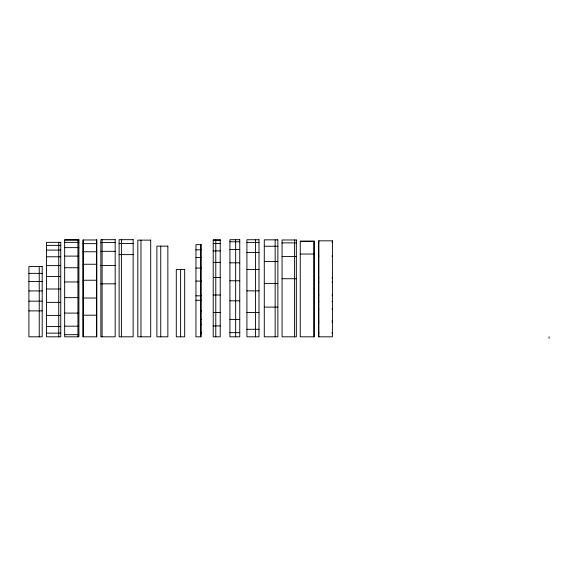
<?xml version="1.0" encoding="UTF-8"?>
<svg xmlns="http://www.w3.org/2000/svg" width="578" height="578" viewBox="0 0 578 578"><rect width="100%" height="100%" fill="white"/><g stroke="black" fill="none" stroke-linecap="round" stroke-linejoin="round"><path stroke-width="0.87" d="M64.657 239.957L78.897 239.957M213.217 240.145L220.225 240.145M300.257 241.337L314.367 241.337M229.921 241.777L239.762 241.777M318.449 242.182L318.89 242.182M331.974 242.182L332.415 242.182M64.657 242.355L78.897 242.355M246.914 242.399L259.002 242.399M100.861 242.572L115.174 242.572M282.057 242.876L296.341 242.876M83.03 243.641L96.764 243.641M119.119 243.54L133.142 243.54M213.217 243.576L220.225 243.576M46.565 245.375L60.755 245.375M264.283 246.25L277.874 246.25M64.657 247.637L78.897 247.637M229.921 249.465L239.762 249.465M195.956 249.833L201.252 249.833M46.565 250.086L60.755 250.086M213.217 250.903L220.225 250.903M100.861 251.322L115.174 251.322M83.03 251.77L96.764 251.77M246.914 252.557L259.002 252.557M300.257 254.045L314.367 254.045M119.119 254.616L133.142 254.616M64.657 256.112L78.897 256.112M318.449 256.141L318.89 256.141M331.974 256.141L332.415 256.141M282.057 256.581L296.341 256.581M46.565 256.776L60.755 256.776M195.956 257.571L201.252 257.571M264.283 261.574L277.874 261.574M213.217 262.376L220.225 262.376M229.921 262.824L239.762 262.824M83.03 264.254L96.764 264.254M46.565 265.605L60.755 265.605M100.861 265.562L115.174 265.562M64.657 267.737L78.897 267.737M195.956 268.062L201.252 268.062M246.914 269.521L259.002 269.521M28.9 273.365L42.18 273.365M46.565 276.479L60.755 276.479M213.217 277.527L220.225 277.527M318.449 277.91L318.89 277.91M331.974 277.91L332.415 277.91M282.057 278.726L296.341 278.726M83.03 280.236L96.764 280.236M229.921 280.756L239.762 280.756M195.956 281.081L201.252 281.081M28.9 281.537L42.18 281.537M64.657 281.956L78.897 281.956M318.449 282.042L318.89 282.042M331.974 282.042L332.415 282.042M264.283 283.408L277.874 283.408M100.861 283.827L115.174 283.827M46.565 289L60.755 289M28.9 290.922L42.18 290.922M246.914 290.85L259.002 290.85M213.217 294.997L220.225 294.997M318.449 295.062L318.89 295.062M331.974 295.062L332.415 295.062M195.956 295.828L201.252 295.828M64.657 297.641L78.897 297.641M83.03 298.031L96.764 298.031M195.956 300.278L201.252 300.278M229.921 300.82L239.762 300.82M28.9 301.16L42.18 301.16M318.449 301.369L318.89 301.369M331.974 301.369L332.415 301.369M46.565 302.366L60.755 302.366M264.283 307.128L277.874 307.128M318.449 309.093L318.89 309.093M331.974 309.093L332.415 309.093M28.9 310.877L42.18 310.877M200.479 310.899L201.252 310.899M213.217 312.517L220.225 312.517M246.914 312.452L259.002 312.452M64.657 313.095L78.897 313.095M83.03 315.198L96.764 315.198M46.565 315.4L60.755 315.4M200.479 319.475L201.252 319.475M229.921 319.468L239.762 319.468M318.449 321.021L318.89 321.021M331.974 321.021L332.415 321.021M318.449 322.358L318.89 322.358M331.974 322.358L332.415 322.358M200.479 324.28L201.252 324.28M213.217 325.92L220.225 325.92M64.657 326.194L78.897 326.194M46.565 326.584L60.755 326.584M246.914 329.301L259.002 329.301M200.479 332.148L201.252 332.148M318.449 332.451L318.89 332.451M331.974 332.451L332.415 332.451M229.921 332.646L239.762 332.646M46.565 333.138L60.755 333.138M318.449 333.246L318.89 333.246M331.974 333.246L332.415 333.246M200.479 333.658L201.252 333.658M64.657 334.676L78.897 334.676M549.1 336.815L549.1 338.325M318.89 240.838L318.89 336.815M313.702 241.337L313.702 336.815M294.592 239.978L294.592 242.666M294.592 242.876L294.592 336.815M275.164 239.841L275.164 246.127M275.164 246.25L275.164 283.076M275.164 283.408L275.164 336.815M255.49 239.733L255.49 336.815M235.658 239.697L235.658 241.496M235.658 241.777L235.658 336.815M215.782 240.145L215.782 250.751M215.782 250.903L215.782 336.815M200.479 244.66L200.479 336.815M180.618 269.536L180.618 336.815M160.749 246.141L160.749 336.815M140.974 240.137L140.974 336.815M121.402 239.675L121.402 243.273M121.402 243.54L121.402 336.815M102.111 239.675L102.111 336.815M96.605 239.978L96.605 336.815M83.181 239.978L83.181 336.815M77.943 239.957L77.943 336.815M58.746 242.348L58.746 336.815M39.246 266.559L39.246 281.414M39.246 281.537L39.246 336.815M115.174 239.675L100.861 239.675L100.861 336.815L115.174 336.815L115.174 239.675M133.142 239.675L119.119 239.675L119.119 336.815L133.142 336.815L133.142 239.675M239.762 239.697L229.921 239.697L229.921 336.815L239.762 336.815L239.762 239.697M259.002 239.733L246.914 239.733L246.914 336.815L259.002 336.815L259.002 239.733M78.897 239.899L64.657 239.899L64.657 336.815L78.897 336.815L78.897 239.899M220.225 239.906L213.217 239.906L213.217 336.815L220.225 336.815L220.225 239.906M277.874 239.841L264.283 239.841L264.283 336.815L277.874 336.815L277.874 239.841M96.764 239.978L83.03 239.978L83.03 336.815L96.764 336.815L96.764 239.978M296.341 239.978L282.057 239.978L282.057 336.815L296.341 336.815L296.341 239.978M150.692 240.137L137.81 240.137L137.81 336.815L150.692 336.815L150.692 240.137M332.415 240.838L318.449 240.838L318.449 336.815L332.415 336.815L332.415 240.838M314.367 241.156L300.257 241.156L300.257 336.815L314.367 336.815L314.367 241.156M60.755 242.348L46.565 242.348L46.565 336.815L60.755 336.815L60.755 242.348M201.252 244.66L195.956 244.66L195.956 336.815L201.252 336.815L201.252 244.66M167.851 246.141L156.884 246.141L156.884 336.815L167.851 336.815L167.851 246.141M42.18 266.559L28.9 266.559L28.9 336.815L42.18 336.815L42.18 266.559M184.678 269.536L176.297 269.536L176.297 336.815L184.678 336.815L184.678 269.536"/></g></svg>
